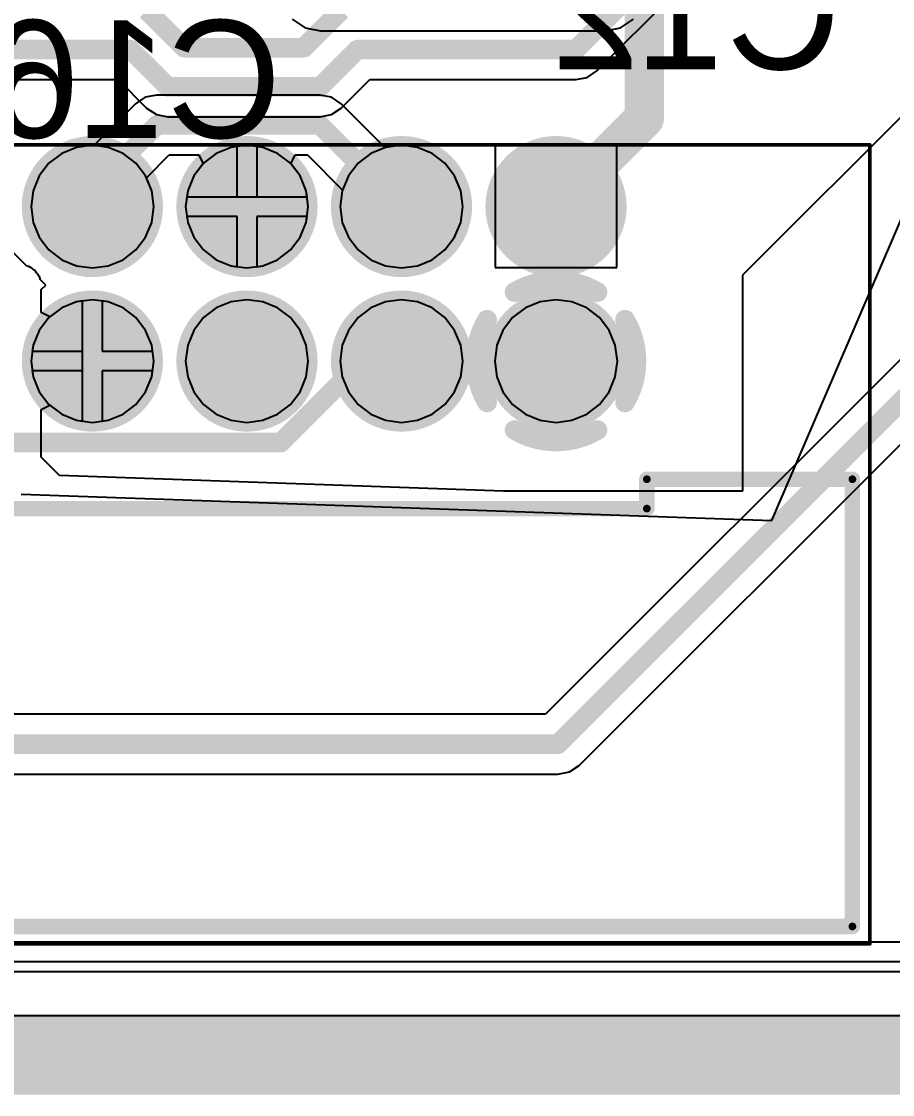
# Model space of a CAD drawing. Header units: millimetres. Extents: x 50.7 to 141.9, y 26.7 to 123.6.
# Drawn here: x 121.1 to 132.37, y 26.73 to 40.62 of the extents above; entities that cross this region are included whole.
import ezdxf

# ---------------------------------------------------------------- set-up
doc = ezdxf.new("R2010")
doc.units = ezdxf.units.MM
for name, color, linetype in [('BottomLayer', 5, 'Continuous'), ('BottomOverlay', 54, 'Continuous'), ('BottomSolder', 6, 'Continuous'), ('InternalPlane1', 76, 'Continuous'), ('InternalPlane3', 216, 'Continuous'), ('Mechanical13', 56, 'Continuous'), ('Mechanical15', 56, 'Continuous'), ('MidLayer1', 16, 'Continuous'), ('MidLayer2', 76, 'Continuous'), ('MidLayer3', 90, 'Continuous'), ('MidLayer4', 156, 'Continuous'), ('MultiLayer', 9, 'Continuous'), ('TopLayer', 1, 'Continuous'), ('TopOverlay', 2, 'Continuous'), ('TopSolder', 216, 'Continuous')]:
    doc.layers.add(name, color=color, linetype=linetype)

msp = doc.modelspace()

# ---------------------------------------------------------------- linework, layer by layer
at = {"layer": 'BottomLayer'}
for p, q in [((128.545, 39.984), (130.815, 42.255)), ((128.27, 39.871), (128.419, 39.9)), ((128.419, 39.9), (128.545, 39.984)), ((116.84, 39.871), (122.349, 39.871)), ((122.349, 39.871), (122.718, 39.502)), ((125.237, 39.502), (125.606, 39.871)), ((125.606, 39.871), (128.27, 39.871)), ((122.718, 39.502), (122.844, 39.418)), ((125.111, 39.418), (125.237, 39.502)), ((122.844, 39.418), (122.992, 39.388)), ((122.992, 39.388), (124.962, 39.388)), ((124.962, 39.388), (125.111, 39.418)), ((121.619, 38.915), (121.454, 38.789)), ((121.81, 38.994), (121.619, 38.915)), ((122.016, 39.021), (121.81, 38.994)), ((122.222, 38.994), (122.016, 39.021)), ((122.413, 38.915), (122.222, 38.994)), ((122.578, 38.789), (122.413, 38.915)), ((123.619, 38.915), (123.454, 38.789)), ((123.81, 38.994), (123.619, 38.915)), ((123.889, 39.005), (123.81, 38.994)), ((123.889, 38.354), (123.889, 39.005)), ((124.222, 38.994), (124.143, 39.005)), ((124.143, 39.005), (124.143, 38.354)), ((124.413, 38.915), (124.222, 38.994)), ((124.578, 38.789), (124.413, 38.915)), ((125.619, 38.915), (125.454, 38.789)), ((125.81, 38.994), (125.619, 38.915)), ((126.016, 39.021), (125.81, 38.994)), ((126.222, 38.994), (126.016, 39.021)), ((126.413, 38.915), (126.222, 38.994)), ((126.578, 38.789), (126.413, 38.915)), ((128.804, 39.015), (127.228, 39.015)), ((127.228, 39.015), (127.228, 37.439)), ((128.804, 37.439), (128.804, 39.015)), ((121.454, 38.789), (121.328, 38.624)), ((122.704, 38.624), (122.578, 38.789)), ((123.454, 38.789), (123.328, 38.624)), ((124.704, 38.624), (124.578, 38.789)), ((125.454, 38.789), (125.328, 38.624)), ((126.704, 38.624), (126.578, 38.789)), ((121.328, 38.624), (121.249, 38.433)), ((122.783, 38.433), (122.704, 38.624)), ((123.328, 38.624), (123.249, 38.433)), ((124.783, 38.433), (124.704, 38.624)), ((125.328, 38.624), (125.249, 38.433)), ((126.783, 38.433), (126.704, 38.624)), ((121.249, 38.433), (121.222, 38.227)), ((122.81, 38.227), (122.783, 38.433)), ((123.249, 38.433), (123.238, 38.354)), ((123.238, 38.354), (123.889, 38.354)), ((124.143, 38.354), (124.794, 38.354)), ((124.794, 38.354), (124.783, 38.433)), ((125.249, 38.433), (125.222, 38.227)), ((126.81, 38.227), (126.783, 38.433)), ((121.222, 38.227), (121.249, 38.021)), ((122.783, 38.021), (122.81, 38.227)), ((125.222, 38.227), (125.249, 38.021)), ((126.783, 38.021), (126.81, 38.227)), ((123.889, 38.1), (123.238, 38.1)), ((123.238, 38.1), (123.249, 38.021)), ((123.889, 37.449), (123.889, 38.1)), ((124.794, 38.1), (124.143, 38.1)), ((124.143, 38.1), (124.143, 37.449)), ((124.783, 38.021), (124.794, 38.1)), ((121.249, 38.021), (121.328, 37.83)), ((122.704, 37.83), (122.783, 38.021)), ((123.249, 38.021), (123.328, 37.83)), ((124.704, 37.83), (124.783, 38.021)), ((125.249, 38.021), (125.328, 37.83)), ((126.704, 37.83), (126.783, 38.021)), ((121.328, 37.83), (121.454, 37.665)), ((122.578, 37.665), (122.704, 37.83)), ((123.328, 37.83), (123.454, 37.665)), ((124.578, 37.665), (124.704, 37.83)), ((125.328, 37.83), (125.454, 37.665)), ((126.578, 37.665), (126.704, 37.83)), ((121.454, 37.665), (121.619, 37.539)), ((122.413, 37.539), (122.578, 37.665)), ((123.454, 37.665), (123.619, 37.539)), ((124.413, 37.539), (124.578, 37.665)), ((125.454, 37.665), (125.619, 37.539)), ((126.413, 37.539), (126.578, 37.665)), ((121.619, 37.539), (121.81, 37.46)), ((122.222, 37.46), (122.413, 37.539)), ((123.619, 37.539), (123.81, 37.46)), ((124.222, 37.46), (124.413, 37.539)), ((125.619, 37.539), (125.81, 37.46)), ((126.222, 37.46), (126.413, 37.539)), ((121.81, 37.46), (122.016, 37.433)), ((122.016, 37.433), (122.222, 37.46)), ((123.81, 37.46), (123.889, 37.449)), ((124.143, 37.449), (124.222, 37.46)), ((125.81, 37.46), (126.016, 37.433)), ((126.016, 37.433), (126.222, 37.46)), ((127.228, 37.439), (128.804, 37.439)), ((133.343, 37.118), (127.88, 31.656)), ((121.81, 36.994), (121.619, 36.915)), ((121.889, 37.005), (121.81, 36.994)), ((121.889, 36.354), (121.889, 37.005)), ((122.222, 36.994), (122.143, 37.005)), ((122.143, 37.005), (122.143, 36.354)), ((122.413, 36.915), (122.222, 36.994)), ((123.81, 36.994), (123.619, 36.915)), ((124.016, 37.021), (123.81, 36.994)), ((124.222, 36.994), (124.016, 37.021)), ((124.413, 36.915), (124.222, 36.994)), ((125.81, 36.994), (125.619, 36.915)), ((126.016, 37.021), (125.81, 36.994)), ((126.222, 36.994), (126.016, 37.021)), ((126.413, 36.915), (126.222, 36.994)), ((127.81, 36.994), (127.619, 36.915)), ((128.016, 37.021), (127.81, 36.994)), ((128.222, 36.994), (128.016, 37.021)), ((128.413, 36.915), (128.222, 36.994)), ((121.619, 36.915), (121.454, 36.789)), ((122.578, 36.789), (122.413, 36.915)), ((123.619, 36.915), (123.454, 36.789)), ((124.578, 36.789), (124.413, 36.915)), ((125.619, 36.915), (125.454, 36.789)), ((126.578, 36.789), (126.413, 36.915)), ((127.619, 36.915), (127.454, 36.789)), ((128.578, 36.789), (128.413, 36.915)), ((121.454, 36.789), (121.328, 36.624)), ((122.704, 36.624), (122.578, 36.789)), ((123.454, 36.789), (123.328, 36.624)), ((124.704, 36.624), (124.578, 36.789)), ((125.454, 36.789), (125.328, 36.624)), ((126.704, 36.624), (126.578, 36.789)), ((127.454, 36.789), (127.328, 36.624)), ((128.316, 30.993), (134.006, 36.682)), ((128.704, 36.624), (128.578, 36.789)), ((121.328, 36.624), (121.249, 36.433)), ((122.783, 36.433), (122.704, 36.624)), ((123.328, 36.624), (123.249, 36.433)), ((124.783, 36.433), (124.704, 36.624)), ((125.328, 36.624), (125.249, 36.433)), ((126.783, 36.433), (126.704, 36.624)), ((127.328, 36.624), (127.249, 36.433)), ((128.783, 36.433), (128.704, 36.624)), ((121.249, 36.433), (121.238, 36.354)), ((122.794, 36.354), (122.783, 36.433)), ((123.249, 36.433), (123.222, 36.227)), ((124.81, 36.227), (124.783, 36.433)), ((125.249, 36.433), (125.222, 36.227)), ((126.81, 36.227), (126.783, 36.433)), ((127.249, 36.433), (127.222, 36.227)), ((128.81, 36.227), (128.783, 36.433)), ((121.238, 36.354), (121.889, 36.354)), ((122.143, 36.354), (122.794, 36.354)), ((123.222, 36.227), (123.249, 36.021)), ((124.783, 36.021), (124.81, 36.227)), ((125.222, 36.227), (125.249, 36.021)), ((126.783, 36.021), (126.81, 36.227)), ((127.222, 36.227), (127.249, 36.021)), ((128.783, 36.021), (128.81, 36.227)), ((121.889, 36.1), (121.238, 36.1)), ((121.238, 36.1), (121.249, 36.021)), ((121.249, 36.021), (121.328, 35.83)), ((121.889, 35.449), (121.889, 36.1)), ((122.794, 36.1), (122.143, 36.1)), ((122.143, 36.1), (122.143, 35.449)), ((122.704, 35.83), (122.783, 36.021)), ((122.783, 36.021), (122.794, 36.1)), ((123.249, 36.021), (123.328, 35.83)), ((124.704, 35.83), (124.783, 36.021)), ((125.249, 36.021), (125.328, 35.83)), ((126.704, 35.83), (126.783, 36.021)), ((127.249, 36.021), (127.328, 35.83)), ((128.704, 35.83), (128.783, 36.021)), ((121.328, 35.83), (121.454, 35.665)), ((122.578, 35.665), (122.704, 35.83)), ((123.328, 35.83), (123.454, 35.665)), ((124.578, 35.665), (124.704, 35.83)), ((125.328, 35.83), (125.454, 35.665)), ((126.578, 35.665), (126.704, 35.83)), ((127.328, 35.83), (127.454, 35.665)), ((128.578, 35.665), (128.704, 35.83)), ((121.454, 35.665), (121.619, 35.539)), ((122.413, 35.539), (122.578, 35.665)), ((123.454, 35.665), (123.619, 35.539)), ((124.413, 35.539), (124.578, 35.665)), ((125.454, 35.665), (125.619, 35.539)), ((126.413, 35.539), (126.578, 35.665)), ((127.454, 35.665), (127.619, 35.539)), ((128.413, 35.539), (128.578, 35.665)), ((121.619, 35.539), (121.81, 35.46)), ((121.81, 35.46), (121.889, 35.449)), ((122.143, 35.449), (122.222, 35.46)), ((122.222, 35.46), (122.413, 35.539)), ((123.619, 35.539), (123.81, 35.46)), ((123.81, 35.46), (124.016, 35.433)), ((124.016, 35.433), (124.222, 35.46)), ((124.222, 35.46), (124.413, 35.539)), ((125.619, 35.539), (125.81, 35.46)), ((125.81, 35.46), (126.016, 35.433)), ((126.016, 35.433), (126.222, 35.46)), ((126.222, 35.46), (126.413, 35.539)), ((127.619, 35.539), (127.81, 35.46)), ((127.81, 35.46), (128.016, 35.433)), ((128.016, 35.433), (128.222, 35.46)), ((128.222, 35.46), (128.413, 35.539)), ((127.88, 31.656), (94.905, 31.656)), ((128.19, 30.909), (128.316, 30.993)), ((108.098, 30.879), (128.041, 30.879)), ((128.041, 30.879), (128.19, 30.909)), ((139.319, 28.321), (108.839, 28.321))]:
    msp.add_line(p, q, dxfattribs=at)
at = {"layer": 'BottomLayer', "const_width": 0.254}
for points in [[(128.27, 40.259), (130.995, 42.984)], [(122.72, 40.767), (123.203, 40.284)], [(124.752, 40.284), (125.235, 40.767)], [(116.84, 40.259), (122.51, 40.259)], [(122.51, 40.259), (122.992, 39.776)], [(123.203, 40.284), (124.752, 40.284)], [(124.962, 39.776), (125.445, 40.259)], [(125.445, 40.259), (128.27, 40.259)], [(122.992, 39.776), (124.962, 39.776)], [(126.016, 38.227), (126.127, 38.227)], [(128.041, 31.267), (133.731, 36.957)], [(88.399, 31.267), (128.041, 31.267)]]:
    msp.add_lwpolyline(points, dxfattribs=at)
at = {"layer": 'BottomLayer'}
for points, const_width in [([(122.446, 40.259, 1), (122.573, 40.259, 1)], 0.127), ([(122.446, 40.259, 1), (122.573, 40.259, 1)], 0.127), ([(123.139, 40.284, 1), (123.266, 40.284, 1)], 0.127), ([(123.139, 40.284, 1), (123.266, 40.284, 1)], 0.127), ([(124.689, 40.284, 1), (124.816, 40.284, 1)], 0.127), ([(124.689, 40.284, 1), (124.816, 40.284, 1)], 0.127), ([(125.382, 40.259, 1), (125.509, 40.259, 1)], 0.127), ([(125.382, 40.259, 1), (125.509, 40.259, 1)], 0.127), ([(128.207, 40.259, 1), (128.333, 40.259, 1)], 0.127), ([(128.207, 40.259, 1), (128.333, 40.259, 1)], 0.127), ([(122.929, 39.776, 1), (123.056, 39.776, 1)], 0.127), ([(122.929, 39.776, 1), (123.056, 39.776, 1)], 0.127), ([(124.899, 39.776, 1), (125.026, 39.776, 1)], 0.127), ([(124.899, 39.776, 1), (125.026, 39.776, 1)], 0.127), ([(121.749, 38.227, 1), (122.283, 38.227, 1)], 0.534), ([(123.749, 38.227, 1), (124.283, 38.227, 1)], 0.534), ([(125.749, 38.227, 1), (126.283, 38.227, 1)], 0.534), ([(125.952, 38.227, 1), (126.079, 38.227, 1)], 0.127), ([(126.064, 38.227, 1), (126.191, 38.227, 1)], 0.127), ([(121.749, 36.227, 1), (122.283, 36.227, 1)], 0.534), ([(123.749, 36.227, 1), (124.283, 36.227, 1)], 0.534), ([(125.749, 36.227, 1), (126.283, 36.227, 1)], 0.534), ([(127.749, 36.227, 1), (128.283, 36.227, 1)], 0.534), ([(127.978, 31.267, 1), (128.105, 31.267, 1)], 0.127), ([(127.978, 31.267, 1), (128.105, 31.267, 1)], 0.127)]:
    msp.add_lwpolyline(points, format="xyb", close=True, dxfattribs=dict(at, const_width=const_width))
msp.add_solid([(128.55, 38.761), (127.482, 38.761), (128.55, 37.693), (127.482, 37.693)], dxfattribs=at)
at = {"layer": 'BottomSolder', "const_width": 0.635}
for points in [[(121.698, 38.227, 1), (122.334, 38.227, 1)], [(123.698, 38.227, 1), (124.334, 38.227, 1)], [(125.698, 38.227, 1), (126.334, 38.227, 1)], [(121.698, 36.227, 1), (122.334, 36.227, 1)], [(123.698, 36.227, 1), (124.334, 36.227, 1)], [(125.698, 36.227, 1), (126.334, 36.227, 1)], [(127.698, 36.227, 1), (128.334, 36.227, 1)]]:
    msp.add_lwpolyline(points, format="xyb", close=True, dxfattribs=at)
at = {"layer": 'BottomSolder'}
msp.add_solid([(128.651, 38.862), (127.381, 38.862), (128.651, 37.592), (127.381, 37.592)], dxfattribs=at)
at = {"layer": 'InternalPlane1'}
msp.add_line((140.14, 27.749), (108.081, 27.749), dxfattribs=at)
at = {"layer": 'InternalPlane1', "const_width": 0.914}
for points in [[(121.559, 38.227, 1), (122.473, 38.227, 1)], [(123.559, 38.227, 1), (124.473, 38.227, 1)], [(125.559, 38.227, 1), (126.473, 38.227, 1)], [(127.559, 38.227, 1), (128.473, 38.227, 1)], [(121.559, 36.227, 1), (122.473, 36.227, 1)], [(123.559, 36.227, 1), (124.473, 36.227, 1)], [(125.559, 36.227, 1), (126.473, 36.227, 1)], [(127.559, 36.227, 1), (128.473, 36.227, 1)]]:
    msp.add_lwpolyline(points, format="xyb", close=True, dxfattribs=at)
at = {"layer": 'InternalPlane1', "const_width": 1.016}
msp.add_lwpolyline([(107.571, 27.239), (140.351, 27.239)], dxfattribs=at)
at = {"layer": 'InternalPlane3'}
msp.add_line((140.14, 27.749), (108.081, 27.749), dxfattribs=at)
for points, const_width in [([(121.559, 38.227, 1), (122.473, 38.227, 1)], 0.914), ([(123.559, 38.227, 1), (124.473, 38.227, 1)], 0.914), ([(125.559, 38.227, 1), (126.473, 38.227, 1)], 0.914), ([(127.559, 38.227, 1), (128.473, 38.227, 1)], 0.914), ([(127.416, 37.12, 1), (127.543, 37.12, 1)], 0.127), ([(128.489, 37.12, 1), (128.616, 37.12, 1)], 0.127), ([(121.559, 36.227, 1), (122.473, 36.227, 1)], 0.914), ([(123.559, 36.227, 1), (124.473, 36.227, 1)], 0.914), ([(125.559, 36.227, 1), (126.473, 36.227, 1)], 0.914), ([(127.06, 36.763, 1), (127.187, 36.763, 1)], 0.127), ([(128.845, 36.763, 1), (128.972, 36.763, 1)], 0.127), ([(127.06, 35.691, 1), (127.187, 35.691, 1)], 0.127), ([(128.845, 35.691, 1), (128.972, 35.691, 1)], 0.127), ([(127.416, 35.334, 1), (127.543, 35.334, 1)], 0.127), ([(128.489, 35.334, 1), (128.616, 35.334, 1)], 0.127)]:
    msp.add_lwpolyline(points, format="xyb", close=True, dxfattribs=dict(at, const_width=const_width))
at = {"layer": 'InternalPlane3', "const_width": 0.254}
for points in [[(127.48, 37.12, -0.277325), (128.552, 37.12)], [(127.123, 35.691, -0.277325), (127.123, 36.763)], [(128.909, 36.763, -0.277325), (128.909, 35.691)], [(128.552, 35.334, -0.277325), (127.48, 35.334)]]:
    msp.add_lwpolyline(points, format="xyb", dxfattribs=at)
at = {"layer": 'InternalPlane3', "const_width": 1.016}
msp.add_lwpolyline([(107.571, 27.239), (140.351, 27.239)], dxfattribs=at)
at = {"layer": 'Mechanical13', "const_width": 0.1}
for points in [[(129.191, 34.317), (129.191, 34.697)], [(129.191, 34.697), (131.851, 34.697)], [(131.851, 28.907), (131.851, 34.697)], [(118.841, 34.317), (129.191, 34.317)], [(116.181, 28.907), (131.851, 28.907)]]:
    msp.add_lwpolyline(points, dxfattribs=at)
at = {"layer": 'Mechanical13', "const_width": 0.05}
for points in [[(129.166, 34.697, 1), (129.216, 34.697, 1)], [(129.166, 34.697, 1), (129.216, 34.697, 1)], [(131.826, 34.697, 1), (131.876, 34.697, 1)], [(131.826, 34.697, 1), (131.876, 34.697, 1)], [(129.166, 34.317, 1), (129.216, 34.317, 1)], [(129.166, 34.317, 1), (129.216, 34.317, 1)], [(131.826, 28.907, 1), (131.876, 28.907, 1)], [(131.826, 28.907, 1), (131.876, 28.907, 1)]]:
    msp.add_lwpolyline(points, format="xyb", close=True, dxfattribs=at)
at = {"layer": 'Mechanical15', "const_width": 0.05}
for points in [[(115.956, 39.027), (132.076, 39.027)], [(132.076, 28.682), (132.076, 39.027)], [(115.956, 28.682), (132.076, 28.682)]]:
    msp.add_lwpolyline(points, dxfattribs=at)
at = {"layer": 'Mechanical15', "const_width": 0.025}
for points in [[(132.063, 39.027, 1), (132.088, 39.027, 1)], [(132.063, 39.027, 1), (132.088, 39.027, 1)], [(132.063, 28.682, 1), (132.088, 28.682, 1)], [(132.063, 28.682, 1), (132.088, 28.682, 1)]]:
    msp.add_lwpolyline(points, format="xyb", close=True, dxfattribs=at)
at = {"layer": 'MidLayer1', "const_width": 0.534}
for points in [[(121.749, 38.227, 1), (122.283, 38.227, 1)], [(123.749, 38.227, 1), (124.283, 38.227, 1)], [(125.749, 38.227, 1), (126.283, 38.227, 1)], [(121.749, 36.227, 1), (122.283, 36.227, 1)], [(123.749, 36.227, 1), (124.283, 36.227, 1)], [(125.749, 36.227, 1), (126.283, 36.227, 1)], [(127.749, 36.227, 1), (128.283, 36.227, 1)]]:
    msp.add_lwpolyline(points, format="xyb", close=True, dxfattribs=at)
at = {"layer": 'MidLayer1'}
msp.add_solid([(128.55, 38.761), (127.482, 38.761), (128.55, 37.693), (127.482, 37.693)], dxfattribs=at)
at = {"layer": 'MidLayer2'}
for points, const_width in [([(129.159, 39.37), (129.159, 46.736)], 0.508), ([(128.016, 38.227), (129.159, 39.37)], 0.508), ([(124.453, 35.171), (125.509, 36.227)], 0.254), ([(125.509, 36.227), (126.016, 36.227)], 0.254), ([(119.579, 35.171), (124.453, 35.171)], 0.254)]:
    msp.add_lwpolyline(points, dxfattribs=dict(at, const_width=const_width))
for points, const_width in [([(129.032, 39.37, 1), (129.286, 39.37, 1)], 0.254), ([(129.032, 39.37, 1), (129.286, 39.37, 1)], 0.254), ([(121.749, 38.227, 1), (122.283, 38.227, 1)], 0.534), ([(123.749, 38.227, 1), (124.283, 38.227, 1)], 0.534), ([(125.749, 38.227, 1), (126.283, 38.227, 1)], 0.534), ([(127.889, 38.227, 1), (128.143, 38.227, 1)], 0.254), ([(121.749, 36.227, 1), (122.283, 36.227, 1)], 0.534), ([(123.749, 36.227, 1), (124.283, 36.227, 1)], 0.534), ([(125.749, 36.227, 1), (126.283, 36.227, 1)], 0.534), ([(127.749, 36.227, 1), (128.283, 36.227, 1)], 0.534), ([(125.446, 36.227, 1), (125.573, 36.227, 1)], 0.127), ([(125.446, 36.227, 1), (125.573, 36.227, 1)], 0.127), ([(125.952, 36.227, 1), (126.079, 36.227, 1)], 0.127), ([(124.39, 35.171, 1), (124.517, 35.171, 1)], 0.127), ([(124.39, 35.171, 1), (124.517, 35.171, 1)], 0.127)]:
    msp.add_lwpolyline(points, format="xyb", close=True, dxfattribs=dict(at, const_width=const_width))
msp.add_solid([(128.55, 38.761), (127.482, 38.761), (128.55, 37.693), (127.482, 37.693)], dxfattribs=at)
at = {"layer": 'MidLayer3'}
for p, q in [((121.619, 38.915), (121.454, 38.789)), ((121.81, 38.994), (121.619, 38.915)), ((122.016, 39.021), (121.81, 38.994)), ((122.222, 38.994), (122.016, 39.021)), ((122.413, 38.915), (122.222, 38.994)), ((122.578, 38.789), (122.413, 38.915)), ((123.619, 38.915), (123.454, 38.789)), ((123.81, 38.994), (123.619, 38.915)), ((124.016, 39.021), (123.81, 38.994)), ((124.222, 38.994), (124.016, 39.021)), ((124.413, 38.915), (124.222, 38.994)), ((124.578, 38.789), (124.413, 38.915)), ((125.619, 38.915), (125.454, 38.789)), ((125.81, 38.994), (125.619, 38.915)), ((126.016, 39.021), (125.81, 38.994)), ((126.222, 38.994), (126.016, 39.021)), ((126.413, 38.915), (126.222, 38.994)), ((126.578, 38.789), (126.413, 38.915)), ((128.804, 39.015), (127.228, 39.015)), ((127.228, 39.015), (127.228, 37.439)), ((128.804, 37.439), (128.804, 39.015)), ((121.454, 38.789), (121.328, 38.624)), ((122.704, 38.624), (122.578, 38.789)), ((123.454, 38.789), (123.328, 38.624)), ((124.704, 38.624), (124.578, 38.789)), ((125.454, 38.789), (125.328, 38.624)), ((126.704, 38.624), (126.578, 38.789)), ((121.328, 38.624), (121.249, 38.433)), ((122.783, 38.433), (122.704, 38.624)), ((123.328, 38.624), (123.249, 38.433)), ((124.783, 38.433), (124.704, 38.624)), ((125.328, 38.624), (125.249, 38.433)), ((126.783, 38.433), (126.704, 38.624)), ((121.249, 38.433), (121.222, 38.227)), ((122.81, 38.227), (122.783, 38.433)), ((123.249, 38.433), (123.222, 38.227)), ((124.81, 38.227), (124.783, 38.433)), ((125.249, 38.433), (125.222, 38.227)), ((126.81, 38.227), (126.783, 38.433)), ((121.222, 38.227), (121.249, 38.021)), ((122.783, 38.021), (122.81, 38.227)), ((123.222, 38.227), (123.249, 38.021)), ((124.783, 38.021), (124.81, 38.227)), ((125.222, 38.227), (125.249, 38.021)), ((126.783, 38.021), (126.81, 38.227)), ((121.249, 38.021), (121.328, 37.83)), ((122.704, 37.83), (122.783, 38.021)), ((123.249, 38.021), (123.328, 37.83)), ((124.704, 37.83), (124.783, 38.021)), ((125.249, 38.021), (125.328, 37.83)), ((126.704, 37.83), (126.783, 38.021)), ((121.328, 37.83), (121.454, 37.665)), ((122.578, 37.665), (122.704, 37.83)), ((123.328, 37.83), (123.454, 37.665)), ((124.578, 37.665), (124.704, 37.83)), ((125.328, 37.83), (125.454, 37.665)), ((126.578, 37.665), (126.704, 37.83)), ((121.454, 37.665), (121.619, 37.539)), ((122.413, 37.539), (122.578, 37.665)), ((123.454, 37.665), (123.619, 37.539)), ((124.413, 37.539), (124.578, 37.665)), ((125.454, 37.665), (125.619, 37.539)), ((126.413, 37.539), (126.578, 37.665)), ((121.619, 37.539), (121.81, 37.46)), ((122.222, 37.46), (122.413, 37.539)), ((123.619, 37.539), (123.81, 37.46)), ((124.222, 37.46), (124.413, 37.539)), ((125.619, 37.539), (125.81, 37.46)), ((126.222, 37.46), (126.413, 37.539)), ((121.81, 37.46), (122.016, 37.433)), ((122.016, 37.433), (122.222, 37.46)), ((123.81, 37.46), (124.016, 37.433)), ((124.016, 37.433), (124.222, 37.46)), ((125.81, 37.46), (126.016, 37.433)), ((126.016, 37.433), (126.222, 37.46)), ((127.228, 37.439), (128.804, 37.439)), ((121.81, 36.994), (121.619, 36.915)), ((122.016, 37.021), (121.81, 36.994)), ((122.222, 36.994), (122.016, 37.021)), ((122.413, 36.915), (122.222, 36.994)), ((123.81, 36.994), (123.619, 36.915)), ((124.016, 37.021), (123.81, 36.994)), ((124.222, 36.994), (124.016, 37.021)), ((124.413, 36.915), (124.222, 36.994)), ((125.81, 36.994), (125.619, 36.915)), ((126.016, 37.021), (125.81, 36.994)), ((126.222, 36.994), (126.016, 37.021)), ((126.413, 36.915), (126.222, 36.994)), ((127.81, 36.994), (127.619, 36.915)), ((128.016, 37.021), (127.81, 36.994)), ((128.222, 36.994), (128.016, 37.021)), ((128.413, 36.915), (128.222, 36.994)), ((121.619, 36.915), (121.454, 36.789)), ((122.578, 36.789), (122.413, 36.915)), ((123.619, 36.915), (123.454, 36.789)), ((124.578, 36.789), (124.413, 36.915)), ((125.619, 36.915), (125.454, 36.789)), ((126.578, 36.789), (126.413, 36.915)), ((127.619, 36.915), (127.454, 36.789)), ((128.578, 36.789), (128.413, 36.915)), ((121.454, 36.789), (121.328, 36.624)), ((122.704, 36.624), (122.578, 36.789)), ((123.454, 36.789), (123.328, 36.624)), ((124.704, 36.624), (124.578, 36.789)), ((125.454, 36.789), (125.328, 36.624)), ((126.704, 36.624), (126.578, 36.789)), ((127.454, 36.789), (127.328, 36.624)), ((128.704, 36.624), (128.578, 36.789)), ((121.328, 36.624), (121.249, 36.433)), ((122.783, 36.433), (122.704, 36.624)), ((123.328, 36.624), (123.249, 36.433)), ((124.783, 36.433), (124.704, 36.624)), ((125.328, 36.624), (125.249, 36.433)), ((126.783, 36.433), (126.704, 36.624)), ((127.328, 36.624), (127.249, 36.433)), ((128.783, 36.433), (128.704, 36.624)), ((121.249, 36.433), (121.222, 36.227)), ((122.81, 36.227), (122.783, 36.433)), ((123.249, 36.433), (123.222, 36.227)), ((124.81, 36.227), (124.783, 36.433)), ((125.249, 36.433), (125.222, 36.227)), ((126.81, 36.227), (126.783, 36.433)), ((127.249, 36.433), (127.222, 36.227)), ((128.81, 36.227), (128.783, 36.433)), ((121.222, 36.227), (121.249, 36.021)), ((122.783, 36.021), (122.81, 36.227)), ((123.222, 36.227), (123.249, 36.021)), ((124.783, 36.021), (124.81, 36.227)), ((125.222, 36.227), (125.249, 36.021)), ((126.783, 36.021), (126.81, 36.227)), ((127.222, 36.227), (127.249, 36.021)), ((128.783, 36.021), (128.81, 36.227)), ((121.249, 36.021), (121.328, 35.83)), ((122.704, 35.83), (122.783, 36.021)), ((123.249, 36.021), (123.328, 35.83)), ((124.704, 35.83), (124.783, 36.021)), ((125.249, 36.021), (125.328, 35.83)), ((126.704, 35.83), (126.783, 36.021)), ((127.249, 36.021), (127.328, 35.83)), ((128.704, 35.83), (128.783, 36.021)), ((121.328, 35.83), (121.454, 35.665)), ((122.578, 35.665), (122.704, 35.83)), ((123.328, 35.83), (123.454, 35.665)), ((124.578, 35.665), (124.704, 35.83)), ((125.328, 35.83), (125.454, 35.665)), ((126.578, 35.665), (126.704, 35.83)), ((127.328, 35.83), (127.454, 35.665)), ((128.578, 35.665), (128.704, 35.83)), ((121.454, 35.665), (121.619, 35.539)), ((122.413, 35.539), (122.578, 35.665)), ((123.454, 35.665), (123.619, 35.539)), ((124.413, 35.539), (124.578, 35.665)), ((125.454, 35.665), (125.619, 35.539)), ((126.413, 35.539), (126.578, 35.665)), ((127.454, 35.665), (127.619, 35.539)), ((128.413, 35.539), (128.578, 35.665)), ((121.619, 35.539), (121.81, 35.46)), ((121.81, 35.46), (122.016, 35.433)), ((122.016, 35.433), (122.222, 35.46)), ((122.222, 35.46), (122.413, 35.539)), ((123.619, 35.539), (123.81, 35.46)), ((123.81, 35.46), (124.016, 35.433)), ((124.016, 35.433), (124.222, 35.46)), ((124.222, 35.46), (124.413, 35.539)), ((125.619, 35.539), (125.81, 35.46)), ((125.81, 35.46), (126.016, 35.433)), ((126.016, 35.433), (126.222, 35.46)), ((126.222, 35.46), (126.413, 35.539)), ((127.619, 35.539), (127.81, 35.46)), ((127.81, 35.46), (128.016, 35.433)), ((128.016, 35.433), (128.222, 35.46)), ((128.222, 35.46), (128.413, 35.539)), ((138.811, 28.702), (109.347, 28.702))]:
    msp.add_line(p, q, dxfattribs=at)
at = {"layer": 'MidLayer3', "const_width": 0.534}
for points in [[(121.749, 38.227, 1), (122.283, 38.227, 1)], [(123.749, 38.227, 1), (124.283, 38.227, 1)], [(125.749, 38.227, 1), (126.283, 38.227, 1)], [(121.749, 36.227, 1), (122.283, 36.227, 1)], [(123.749, 36.227, 1), (124.283, 36.227, 1)], [(125.749, 36.227, 1), (126.283, 36.227, 1)], [(127.749, 36.227, 1), (128.283, 36.227, 1)]]:
    msp.add_lwpolyline(points, format="xyb", close=True, dxfattribs=at)
at = {"layer": 'MidLayer3'}
msp.add_solid([(128.55, 38.761), (127.482, 38.761), (128.55, 37.693), (127.482, 37.693)], dxfattribs=at)
at = {"layer": 'MidLayer4'}
for p, q in [((133.604, 40.513), (130.429, 37.338)), ((130.81, 34.163), (133.096, 39.497)), ((121.619, 38.915), (121.454, 38.789)), ((121.81, 38.994), (121.619, 38.915)), ((122.016, 39.021), (121.81, 38.994)), ((122.222, 38.994), (122.016, 39.021)), ((122.413, 38.915), (122.222, 38.994)), ((122.578, 38.789), (122.413, 38.915)), ((123.619, 38.915), (123.454, 38.789)), ((123.81, 38.994), (123.619, 38.915)), ((123.889, 39.005), (123.81, 38.994)), ((123.889, 38.354), (123.889, 39.005)), ((124.222, 38.994), (124.143, 39.005)), ((124.143, 39.005), (124.143, 38.354)), ((124.413, 38.915), (124.222, 38.994)), ((124.578, 38.789), (124.413, 38.915)), ((125.619, 38.915), (125.454, 38.789)), ((125.81, 38.994), (125.619, 38.915)), ((126.016, 39.021), (125.81, 38.994)), ((126.222, 38.994), (126.016, 39.021)), ((126.413, 38.915), (126.222, 38.994)), ((126.578, 38.789), (126.413, 38.915)), ((128.804, 39.015), (127.228, 39.015)), ((127.228, 39.015), (127.228, 37.439)), ((128.804, 37.439), (128.804, 39.015)), ((121.454, 38.789), (121.328, 38.624)), ((122.704, 38.624), (122.578, 38.789)), ((123.454, 38.789), (123.328, 38.624)), ((124.704, 38.624), (124.578, 38.789)), ((125.454, 38.789), (125.328, 38.624)), ((126.704, 38.624), (126.578, 38.789)), ((121.328, 38.624), (121.249, 38.433)), ((122.783, 38.433), (122.704, 38.624)), ((123.328, 38.624), (123.249, 38.433)), ((124.783, 38.433), (124.704, 38.624)), ((125.328, 38.624), (125.249, 38.433)), ((126.783, 38.433), (126.704, 38.624)), ((121.249, 38.433), (121.222, 38.227)), ((122.81, 38.227), (122.783, 38.433)), ((123.249, 38.433), (123.238, 38.354)), ((123.238, 38.354), (123.889, 38.354)), ((124.143, 38.354), (124.794, 38.354)), ((124.794, 38.354), (124.783, 38.433)), ((125.249, 38.433), (125.222, 38.227)), ((126.81, 38.227), (126.783, 38.433)), ((121.222, 38.227), (121.249, 38.021)), ((122.783, 38.021), (122.81, 38.227)), ((125.222, 38.227), (125.249, 38.021)), ((126.783, 38.021), (126.81, 38.227)), ((123.889, 38.1), (123.238, 38.1)), ((123.238, 38.1), (123.249, 38.021)), ((123.889, 37.449), (123.889, 38.1)), ((124.794, 38.1), (124.143, 38.1)), ((124.143, 38.1), (124.143, 37.449)), ((124.783, 38.021), (124.794, 38.1)), ((121.249, 38.021), (121.328, 37.83)), ((122.704, 37.83), (122.783, 38.021)), ((123.249, 38.021), (123.328, 37.83)), ((124.704, 37.83), (124.783, 38.021)), ((125.249, 38.021), (125.328, 37.83)), ((126.704, 37.83), (126.783, 38.021)), ((121.168, 37.455), (120.73, 37.893)), ((121.328, 37.83), (121.454, 37.665)), ((122.578, 37.665), (122.704, 37.83)), ((123.328, 37.83), (123.454, 37.665)), ((124.578, 37.665), (124.704, 37.83)), ((125.328, 37.83), (125.454, 37.665)), ((126.578, 37.665), (126.704, 37.83)), ((121.454, 37.665), (121.619, 37.539)), ((122.413, 37.539), (122.578, 37.665)), ((123.454, 37.665), (123.619, 37.539)), ((124.413, 37.539), (124.578, 37.665)), ((125.454, 37.665), (125.619, 37.539)), ((126.413, 37.539), (126.578, 37.665)), ((121.619, 37.539), (121.81, 37.46)), ((122.222, 37.46), (122.413, 37.539)), ((123.619, 37.539), (123.81, 37.46)), ((124.222, 37.46), (124.413, 37.539)), ((125.619, 37.539), (125.81, 37.46)), ((126.222, 37.46), (126.413, 37.539)), ((121.194, 37.45), (121.168, 37.455)), ((121.213, 37.438), (121.194, 37.45)), ((121.234, 37.429), (121.213, 37.438)), ((121.254, 37.41), (121.234, 37.429)), ((121.278, 37.394), (121.254, 37.41)), ((121.29, 37.375), (121.278, 37.394)), ((121.307, 37.359), (121.29, 37.375)), ((121.81, 37.46), (122.016, 37.433)), ((122.016, 37.433), (122.222, 37.46)), ((123.81, 37.46), (123.889, 37.449)), ((124.143, 37.449), (124.222, 37.46)), ((125.81, 37.46), (126.016, 37.433)), ((126.016, 37.433), (126.222, 37.46)), ((127.228, 37.439), (128.804, 37.439)), ((121.318, 37.333), (121.307, 37.359)), ((121.334, 37.31), (121.318, 37.333)), ((121.338, 37.288), (121.334, 37.31)), ((121.34, 37.283), (121.338, 37.288)), ((121.412, 37.211), (121.34, 37.283)), ((130.429, 37.338), (130.429, 34.544)), ((121.353, 37.152), (121.412, 37.211)), ((121.353, 36.855), (121.353, 37.152)), ((121.81, 36.994), (121.619, 36.915)), ((121.889, 37.005), (121.81, 36.994)), ((121.889, 36.227), (121.889, 37.005)), ((122.222, 36.994), (122.143, 37.005)), ((122.143, 37.005), (122.143, 36.354)), ((122.413, 36.915), (122.222, 36.994)), ((123.81, 36.994), (123.619, 36.915)), ((124.016, 37.021), (123.81, 36.994)), ((124.222, 36.994), (124.016, 37.021)), ((124.413, 36.915), (124.222, 36.994)), ((125.81, 36.994), (125.619, 36.915)), ((126.016, 37.021), (125.81, 36.994)), ((126.222, 36.994), (126.016, 37.021)), ((126.413, 36.915), (126.222, 36.994)), ((127.81, 36.994), (127.619, 36.915)), ((128.016, 37.021), (127.81, 36.994)), ((128.222, 36.994), (128.016, 37.021)), ((128.413, 36.915), (128.222, 36.994)), ((121.467, 36.799), (121.353, 36.855)), ((121.619, 36.915), (121.467, 36.799)), ((122.578, 36.789), (122.413, 36.915)), ((123.619, 36.915), (123.454, 36.789)), ((124.578, 36.789), (124.413, 36.915)), ((125.619, 36.915), (125.454, 36.789)), ((126.578, 36.789), (126.413, 36.915)), ((127.619, 36.915), (127.454, 36.789)), ((128.578, 36.789), (128.413, 36.915)), ((122.704, 36.624), (122.578, 36.789)), ((123.454, 36.789), (123.328, 36.624)), ((124.704, 36.624), (124.578, 36.789)), ((125.454, 36.789), (125.328, 36.624)), ((126.704, 36.624), (126.578, 36.789)), ((127.454, 36.789), (127.328, 36.624)), ((128.704, 36.624), (128.578, 36.789)), ((122.783, 36.433), (122.704, 36.624)), ((123.328, 36.624), (123.249, 36.433)), ((124.783, 36.433), (124.704, 36.624)), ((125.328, 36.624), (125.249, 36.433)), ((126.783, 36.433), (126.704, 36.624)), ((127.328, 36.624), (127.249, 36.433)), ((128.783, 36.433), (128.704, 36.624)), ((122.794, 36.354), (122.783, 36.433)), ((123.249, 36.433), (123.222, 36.227)), ((124.81, 36.227), (124.783, 36.433)), ((125.249, 36.433), (125.222, 36.227)), ((126.81, 36.227), (126.783, 36.433)), ((127.249, 36.433), (127.222, 36.227)), ((128.81, 36.227), (128.783, 36.433)), ((122.143, 36.354), (122.794, 36.354)), ((121.889, 35.449), (121.889, 36.227)), ((123.222, 36.227), (123.249, 36.021)), ((124.783, 36.021), (124.81, 36.227)), ((125.222, 36.227), (125.249, 36.021)), ((126.783, 36.021), (126.81, 36.227)), ((127.222, 36.227), (127.249, 36.021)), ((128.783, 36.021), (128.81, 36.227)), ((122.794, 36.1), (122.143, 36.1)), ((122.143, 36.1), (122.143, 35.449)), ((122.704, 35.83), (122.783, 36.021)), ((122.783, 36.021), (122.794, 36.1)), ((123.249, 36.021), (123.328, 35.83)), ((124.704, 35.83), (124.783, 36.021)), ((125.249, 36.021), (125.328, 35.83)), ((126.704, 35.83), (126.783, 36.021)), ((127.249, 36.021), (127.328, 35.83)), ((128.704, 35.83), (128.783, 36.021)), ((122.578, 35.665), (122.704, 35.83)), ((123.328, 35.83), (123.454, 35.665)), ((124.578, 35.665), (124.704, 35.83)), ((125.328, 35.83), (125.454, 35.665)), ((126.578, 35.665), (126.704, 35.83)), ((127.328, 35.83), (127.454, 35.665)), ((128.578, 35.665), (128.704, 35.83)), ((121.353, 35.599), (121.467, 35.655)), ((121.353, 34.984), (121.353, 35.599)), ((121.467, 35.655), (121.619, 35.539)), ((122.413, 35.539), (122.578, 35.665)), ((123.454, 35.665), (123.619, 35.539)), ((124.413, 35.539), (124.578, 35.665)), ((125.454, 35.665), (125.619, 35.539)), ((126.413, 35.539), (126.578, 35.665)), ((127.454, 35.665), (127.619, 35.539)), ((128.413, 35.539), (128.578, 35.665)), ((121.619, 35.539), (121.81, 35.46)), ((121.81, 35.46), (121.889, 35.449)), ((122.143, 35.449), (122.222, 35.46)), ((122.222, 35.46), (122.413, 35.539)), ((123.619, 35.539), (123.81, 35.46)), ((123.81, 35.46), (124.016, 35.433)), ((124.016, 35.433), (124.222, 35.46)), ((124.222, 35.46), (124.413, 35.539)), ((125.619, 35.539), (125.81, 35.46)), ((125.81, 35.46), (126.016, 35.433)), ((126.016, 35.433), (126.222, 35.46)), ((126.222, 35.46), (126.413, 35.539)), ((127.619, 35.539), (127.81, 35.46)), ((127.81, 35.46), (128.016, 35.433)), ((128.016, 35.433), (128.222, 35.46)), ((128.222, 35.46), (128.413, 35.539)), ((121.591, 34.746), (121.353, 34.984)), ((127.337, 34.544), (121.591, 34.746)), ((121.095, 34.504), (130.81, 34.163)), ((130.429, 34.544), (127.337, 34.544)), ((137.414, 28.321), (116.078, 28.321))]:
    msp.add_line(p, q, dxfattribs=at)
at = {"layer": 'MidLayer4', "const_width": 0.534}
for points in [[(121.749, 38.227, 1), (122.283, 38.227, 1)], [(123.749, 38.227, 1), (124.283, 38.227, 1)], [(125.749, 38.227, 1), (126.283, 38.227, 1)], [(121.749, 36.227, 1), (122.283, 36.227, 1)], [(123.749, 36.227, 1), (124.283, 36.227, 1)], [(125.749, 36.227, 1), (126.283, 36.227, 1)], [(127.749, 36.227, 1), (128.283, 36.227, 1)]]:
    msp.add_lwpolyline(points, format="xyb", close=True, dxfattribs=at)
at = {"layer": 'MidLayer4'}
msp.add_solid([(128.55, 38.761), (127.482, 38.761), (128.55, 37.693), (127.482, 37.693)], dxfattribs=at)
at = {"layer": 'MultiLayer', "const_width": 0.534}
for points in [[(121.749, 38.227, 1), (122.283, 38.227, 1)], [(123.749, 38.227, 1), (124.283, 38.227, 1)], [(125.749, 38.227, 1), (126.283, 38.227, 1)], [(121.749, 36.227, 1), (122.283, 36.227, 1)], [(123.749, 36.227, 1), (124.283, 36.227, 1)], [(125.749, 36.227, 1), (126.283, 36.227, 1)], [(127.749, 36.227, 1), (128.283, 36.227, 1)]]:
    msp.add_lwpolyline(points, format="xyb", close=True, dxfattribs=at)
at = {"layer": 'MultiLayer'}
msp.add_solid([(128.55, 38.761), (127.482, 38.761), (128.55, 37.693), (127.482, 37.693)], dxfattribs=at)
at = {"layer": 'TopLayer'}
for p, q in [((124.602, 40.655), (124.77, 40.542)), ((128.849, 40.542), (129.017, 40.655)), ((124.77, 40.542), (124.968, 40.503)), ((124.968, 40.503), (128.651, 40.503)), ((128.651, 40.503), (128.849, 40.542)), ((122.7, 39.642), (122.574, 39.558)), ((122.849, 39.671), (122.7, 39.642)), ((124.96, 39.671), (122.849, 39.671)), ((125.109, 39.642), (124.96, 39.671)), ((125.235, 39.558), (125.109, 39.642)), ((122.574, 39.558), (122.035, 39.019)), ((125.802, 38.991), (125.235, 39.558)), ((121.619, 38.915), (121.454, 38.789)), ((121.81, 38.994), (121.619, 38.915)), ((122.016, 39.021), (121.81, 38.994)), ((122.035, 39.019), (122.016, 39.021)), ((125.81, 38.994), (125.802, 38.991)), ((126.016, 39.021), (125.81, 38.994)), ((126.222, 38.994), (126.016, 39.021)), ((126.413, 38.915), (126.222, 38.994)), ((126.578, 38.789), (126.413, 38.915)), ((128.804, 39.015), (127.228, 39.015)), ((127.228, 39.015), (127.228, 37.439)), ((128.804, 37.439), (128.804, 39.015)), ((121.454, 38.789), (121.328, 38.624)), ((122.714, 38.599), (123.01, 38.895)), ((123.01, 38.895), (123.392, 38.895)), ((123.448, 38.781), (123.328, 38.624)), ((123.392, 38.895), (123.448, 38.781)), ((124.584, 38.781), (124.64, 38.895)), ((124.704, 38.624), (124.584, 38.781)), ((124.64, 38.895), (124.799, 38.895)), ((124.799, 38.895), (125.252, 38.441)), ((126.704, 38.624), (126.578, 38.789)), ((121.328, 38.624), (121.249, 38.433)), ((123.328, 38.624), (123.249, 38.433)), ((124.783, 38.433), (124.704, 38.624)), ((126.783, 38.433), (126.704, 38.624)), ((122.783, 38.433), (122.714, 38.599)), ((121.249, 38.433), (121.222, 38.227)), ((122.81, 38.227), (122.783, 38.433)), ((123.249, 38.433), (123.238, 38.354)), ((123.238, 38.354), (124.794, 38.354)), ((124.794, 38.354), (124.783, 38.433)), ((125.249, 38.433), (125.222, 38.227)), ((125.252, 38.441), (125.249, 38.433)), ((126.81, 38.227), (126.783, 38.433)), ((121.222, 38.227), (121.249, 38.021)), ((122.783, 38.021), (122.81, 38.227)), ((125.222, 38.227), (125.249, 38.021)), ((126.783, 38.021), (126.81, 38.227)), ((123.889, 38.1), (123.238, 38.1)), ((123.238, 38.1), (123.249, 38.021)), ((123.889, 37.449), (123.889, 38.1)), ((124.794, 38.1), (124.143, 38.1)), ((124.143, 38.1), (124.143, 37.449)), ((124.783, 38.021), (124.794, 38.1)), ((121.249, 38.021), (121.328, 37.83)), ((122.704, 37.83), (122.783, 38.021)), ((123.249, 38.021), (123.328, 37.83)), ((124.704, 37.83), (124.783, 38.021)), ((125.249, 38.021), (125.328, 37.83)), ((126.704, 37.83), (126.783, 38.021)), ((121.328, 37.83), (121.454, 37.665)), ((122.578, 37.665), (122.704, 37.83)), ((123.328, 37.83), (123.454, 37.665)), ((124.578, 37.665), (124.704, 37.83)), ((125.328, 37.83), (125.454, 37.665)), ((126.578, 37.665), (126.704, 37.83)), ((121.454, 37.665), (121.619, 37.539)), ((122.413, 37.539), (122.578, 37.665)), ((123.454, 37.665), (123.619, 37.539)), ((124.413, 37.539), (124.578, 37.665)), ((125.454, 37.665), (125.619, 37.539)), ((126.413, 37.539), (126.578, 37.665)), ((121.619, 37.539), (121.81, 37.46)), ((122.222, 37.46), (122.413, 37.539)), ((123.619, 37.539), (123.81, 37.46)), ((124.222, 37.46), (124.413, 37.539)), ((125.619, 37.539), (125.81, 37.46)), ((126.222, 37.46), (126.413, 37.539)), ((121.81, 37.46), (122.016, 37.433)), ((122.016, 37.433), (122.222, 37.46)), ((123.81, 37.46), (123.889, 37.449)), ((124.143, 37.449), (124.222, 37.46)), ((125.81, 37.46), (126.016, 37.433)), ((126.016, 37.433), (126.222, 37.46)), ((127.228, 37.439), (128.804, 37.439)), ((121.81, 36.994), (121.619, 36.915)), ((121.889, 37.005), (121.81, 36.994)), ((121.889, 36.354), (121.889, 37.005)), ((122.222, 36.994), (122.143, 37.005)), ((122.143, 37.005), (122.143, 36.354)), ((122.413, 36.915), (122.222, 36.994)), ((123.81, 36.994), (123.619, 36.915)), ((124.016, 37.021), (123.81, 36.994)), ((124.222, 36.994), (124.016, 37.021)), ((124.413, 36.915), (124.222, 36.994)), ((125.81, 36.994), (125.619, 36.915)), ((126.016, 37.021), (125.81, 36.994)), ((126.222, 36.994), (126.016, 37.021)), ((126.413, 36.915), (126.222, 36.994)), ((127.81, 36.994), (127.619, 36.915)), ((128.016, 37.021), (127.81, 36.994)), ((128.222, 36.994), (128.016, 37.021)), ((128.413, 36.915), (128.222, 36.994)), ((121.619, 36.915), (121.454, 36.789)), ((122.578, 36.789), (122.413, 36.915)), ((123.619, 36.915), (123.454, 36.789)), ((124.578, 36.789), (124.413, 36.915)), ((125.619, 36.915), (125.454, 36.789)), ((126.578, 36.789), (126.413, 36.915)), ((127.619, 36.915), (127.454, 36.789)), ((128.578, 36.789), (128.413, 36.915)), ((121.454, 36.789), (121.328, 36.624)), ((122.704, 36.624), (122.578, 36.789)), ((123.454, 36.789), (123.328, 36.624)), ((124.704, 36.624), (124.578, 36.789)), ((125.454, 36.789), (125.328, 36.624)), ((126.704, 36.624), (126.578, 36.789)), ((127.454, 36.789), (127.328, 36.624)), ((128.704, 36.624), (128.578, 36.789)), ((121.328, 36.624), (121.249, 36.433)), ((122.783, 36.433), (122.704, 36.624)), ((123.328, 36.624), (123.249, 36.433)), ((124.783, 36.433), (124.704, 36.624)), ((125.328, 36.624), (125.249, 36.433)), ((126.783, 36.433), (126.704, 36.624)), ((127.328, 36.624), (127.249, 36.433)), ((128.783, 36.433), (128.704, 36.624)), ((121.249, 36.433), (121.238, 36.354)), ((122.794, 36.354), (122.783, 36.433)), ((123.249, 36.433), (123.222, 36.227)), ((124.81, 36.227), (124.783, 36.433)), ((125.249, 36.433), (125.222, 36.227)), ((126.81, 36.227), (126.783, 36.433)), ((127.249, 36.433), (127.222, 36.227)), ((128.81, 36.227), (128.783, 36.433)), ((121.238, 36.354), (121.889, 36.354)), ((122.143, 36.354), (122.794, 36.354)), ((123.222, 36.227), (123.249, 36.021)), ((124.783, 36.021), (124.81, 36.227)), ((125.222, 36.227), (125.249, 36.021)), ((126.783, 36.021), (126.81, 36.227)), ((127.222, 36.227), (127.249, 36.021)), ((128.783, 36.021), (128.81, 36.227)), ((121.889, 36.1), (121.238, 36.1)), ((121.238, 36.1), (121.249, 36.021)), ((121.249, 36.021), (121.328, 35.83)), ((121.889, 35.449), (121.889, 36.1)), ((122.794, 36.1), (122.143, 36.1)), ((122.143, 36.1), (122.143, 35.449)), ((122.704, 35.83), (122.783, 36.021)), ((122.783, 36.021), (122.794, 36.1)), ((123.249, 36.021), (123.328, 35.83)), ((124.704, 35.83), (124.783, 36.021)), ((125.249, 36.021), (125.328, 35.83)), ((126.704, 35.83), (126.783, 36.021)), ((127.249, 36.021), (127.328, 35.83)), ((128.704, 35.83), (128.783, 36.021)), ((121.328, 35.83), (121.454, 35.665)), ((122.578, 35.665), (122.704, 35.83)), ((123.328, 35.83), (123.454, 35.665)), ((124.578, 35.665), (124.704, 35.83)), ((125.328, 35.83), (125.454, 35.665)), ((126.578, 35.665), (126.704, 35.83)), ((127.328, 35.83), (127.454, 35.665)), ((128.578, 35.665), (128.704, 35.83)), ((121.454, 35.665), (121.619, 35.539)), ((122.413, 35.539), (122.578, 35.665)), ((123.454, 35.665), (123.619, 35.539)), ((124.413, 35.539), (124.578, 35.665)), ((125.454, 35.665), (125.619, 35.539)), ((126.413, 35.539), (126.578, 35.665)), ((127.454, 35.665), (127.619, 35.539)), ((128.413, 35.539), (128.578, 35.665)), ((121.619, 35.539), (121.81, 35.46)), ((121.81, 35.46), (121.889, 35.449)), ((122.143, 35.449), (122.222, 35.46)), ((122.222, 35.46), (122.413, 35.539)), ((123.619, 35.539), (123.81, 35.46)), ((123.81, 35.46), (124.016, 35.433)), ((124.016, 35.433), (124.222, 35.46)), ((124.222, 35.46), (124.413, 35.539)), ((125.619, 35.539), (125.81, 35.46)), ((125.81, 35.46), (126.016, 35.433)), ((126.016, 35.433), (126.222, 35.46)), ((126.222, 35.46), (126.413, 35.539)), ((127.619, 35.539), (127.81, 35.46)), ((127.81, 35.46), (128.016, 35.433)), ((128.016, 35.433), (128.222, 35.46)), ((128.222, 35.46), (128.413, 35.539)), ((139.192, 28.448), (109.22, 28.448))]:
    msp.add_line(p, q, dxfattribs=at)
at = {"layer": 'TopLayer', "const_width": 0.254}
for points in [[(122.016, 38.45), (122.849, 39.283)], [(122.849, 39.283), (124.96, 39.283)], [(124.96, 39.283), (126.016, 38.227)], [(122.016, 38.227), (122.016, 38.45)]]:
    msp.add_lwpolyline(points, dxfattribs=at)
at = {"layer": 'TopLayer'}
for points, const_width in [([(122.785, 39.283, 1), (122.912, 39.283, 1)], 0.127), ([(122.785, 39.283, 1), (122.912, 39.283, 1)], 0.127), ([(124.896, 39.283, 1), (125.023, 39.283, 1)], 0.127), ([(124.896, 39.283, 1), (125.023, 39.283, 1)], 0.127), ([(121.749, 38.227, 1), (122.283, 38.227, 1)], 0.534), ([(123.749, 38.227, 1), (124.283, 38.227, 1)], 0.534), ([(125.749, 38.227, 1), (126.283, 38.227, 1)], 0.534), ([(121.952, 38.45, 1), (122.079, 38.45, 1)], 0.127), ([(121.952, 38.45, 1), (122.079, 38.45, 1)], 0.127), ([(121.952, 38.227, 1), (122.079, 38.227, 1)], 0.127), ([(125.952, 38.227, 1), (126.079, 38.227, 1)], 0.127), ([(121.749, 36.227, 1), (122.283, 36.227, 1)], 0.534), ([(123.749, 36.227, 1), (124.283, 36.227, 1)], 0.534), ([(125.749, 36.227, 1), (126.283, 36.227, 1)], 0.534), ([(127.749, 36.227, 1), (128.283, 36.227, 1)], 0.534)]:
    msp.add_lwpolyline(points, format="xyb", close=True, dxfattribs=dict(at, const_width=const_width))
msp.add_solid([(128.55, 38.761), (127.482, 38.761), (128.55, 37.693), (127.482, 37.693)], dxfattribs=at)
at = {"layer": 'TopOverlay', "const_width": 0.2}
for points in [[(129.191, 34.697), (131.851, 34.697)], [(129.191, 34.317), (129.191, 34.697)], [(131.851, 28.907), (131.851, 34.697)], [(118.841, 34.317), (129.191, 34.317)], [(116.181, 28.907), (131.851, 28.907)]]:
    msp.add_lwpolyline(points, dxfattribs=at)
at = {"layer": 'TopOverlay', "const_width": 0.1}
for points in [[(129.141, 34.697, 1), (129.241, 34.697, 1)], [(129.141, 34.697, 1), (129.241, 34.697, 1)], [(131.801, 34.697, 1), (131.901, 34.697, 1)], [(131.801, 34.697, 1), (131.901, 34.697, 1)], [(129.141, 34.317, 1), (129.241, 34.317, 1)], [(129.141, 34.317, 1), (129.241, 34.317, 1)], [(131.801, 28.907, 1), (131.901, 28.907, 1)], [(131.801, 28.907, 1), (131.901, 28.907, 1)]]:
    msp.add_lwpolyline(points, format="xyb", close=True, dxfattribs=at)
at = {"layer": 'TopSolder', "const_width": 0.635}
for points in [[(121.698, 38.227, 1), (122.334, 38.227, 1)], [(123.698, 38.227, 1), (124.334, 38.227, 1)], [(125.698, 38.227, 1), (126.334, 38.227, 1)], [(121.698, 36.227, 1), (122.334, 36.227, 1)], [(123.698, 36.227, 1), (124.334, 36.227, 1)], [(125.698, 36.227, 1), (126.334, 36.227, 1)], [(127.698, 36.227, 1), (128.334, 36.227, 1)]]:
    msp.add_lwpolyline(points, format="xyb", close=True, dxfattribs=at)
at = {"layer": 'TopSolder'}
msp.add_solid([(128.651, 38.862), (127.381, 38.862), (128.651, 37.592), (127.381, 37.592)], dxfattribs=at)

# ---------------------------------------------------------------- texts
at = {"layer": 'BottomOverlay', "text_generation_flag": 2}
for s, p in [('C12', (131.699, 40.005)), ('C16', (124.46, 39.116))]:
    msp.add_text(s, height=1.524, dxfattribs=at).set_placement(p)

doc.saveas('drawing.dxf')
